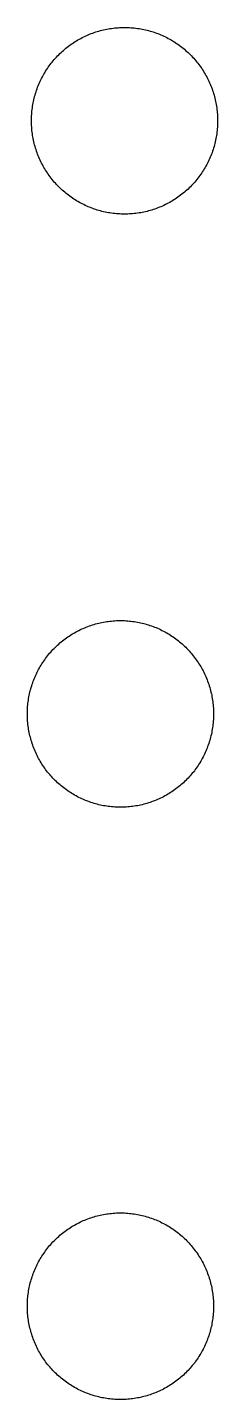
# Model space of a CAD drawing. Extents: x 313 to 538, y -9 to 739.
# Drawn here: x 478.81 to 484.13, y 230.47 to 268.69 of the extents above; entities that cross this region are included whole.
import ezdxf

# ---------------------------------------------------------------- set-up
doc = ezdxf.new("R2010")
doc.units = 0
doc.layers.add('Layer0', color=7, linetype='CONTINUOUS', true_color=0xffffff)

msp = doc.modelspace()

# ---------------------------------------------------------------- linework, layer by layer
at = {"layer": 'Layer0'}
for p, q in [((480.188, 268.318), (480.227, 268.341)), ((480.227, 268.341), (480.267, 268.364)), ((480.267, 268.364), (480.307, 268.385)), ((480.307, 268.385), (480.347, 268.406)), ((480.347, 268.406), (480.388, 268.427)), ((480.388, 268.427), (480.429, 268.446)), ((480.429, 268.446), (480.47, 268.465)), ((480.47, 268.465), (480.512, 268.483)), ((480.512, 268.483), (480.553, 268.501)), ((480.553, 268.501), (480.596, 268.517)), ((480.596, 268.517), (480.638, 268.533)), ((480.638, 268.533), (480.681, 268.548)), ((480.681, 268.548), (480.724, 268.563)), ((480.724, 268.563), (480.767, 268.576)), ((480.767, 268.576), (480.811, 268.589)), ((480.811, 268.589), (480.855, 268.601)), ((480.855, 268.601), (480.898, 268.613)), ((480.898, 268.613), (480.943, 268.623)), ((480.943, 268.623), (480.987, 268.633)), ((480.987, 268.633), (481.031, 268.642)), ((481.031, 268.642), (481.076, 268.65)), ((481.076, 268.65), (481.121, 268.658)), ((481.121, 268.658), (481.166, 268.665)), ((481.166, 268.665), (481.211, 268.67)), ((481.211, 268.67), (481.256, 268.676)), ((481.256, 268.676), (481.301, 268.68)), ((481.301, 268.68), (481.346, 268.683)), ((481.346, 268.683), (481.391, 268.686)), ((481.391, 268.686), (481.437, 268.688)), ((481.437, 268.688), (481.482, 268.689)), ((481.482, 268.689), (481.527, 268.69)), ((481.527, 268.69), (481.573, 268.689)), ((481.573, 268.689), (481.618, 268.688)), ((481.618, 268.688), (481.664, 268.686)), ((481.664, 268.686), (481.709, 268.683)), ((481.709, 268.683), (481.754, 268.68)), ((481.754, 268.68), (481.799, 268.676)), ((481.799, 268.676), (481.844, 268.67)), ((481.844, 268.67), (481.889, 268.665)), ((481.889, 268.665), (481.934, 268.658)), ((481.934, 268.658), (481.979, 268.65)), ((481.979, 268.65), (482.024, 268.642)), ((482.024, 268.642), (482.068, 268.633)), ((482.068, 268.633), (482.112, 268.623)), ((482.112, 268.623), (482.156, 268.613)), ((482.156, 268.613), (482.2, 268.601)), ((482.2, 268.601), (482.244, 268.589)), ((482.244, 268.589), (482.288, 268.576)), ((482.288, 268.576), (482.331, 268.563)), ((482.331, 268.563), (482.374, 268.548)), ((482.374, 268.548), (482.417, 268.533)), ((482.417, 268.533), (482.459, 268.517)), ((482.459, 268.517), (482.501, 268.501)), ((482.501, 268.501), (482.543, 268.483)), ((482.543, 268.483), (482.585, 268.465)), ((482.585, 268.465), (482.626, 268.446)), ((482.626, 268.446), (482.667, 268.427)), ((482.667, 268.427), (482.708, 268.406)), ((482.708, 268.406), (482.748, 268.385)), ((482.748, 268.385), (482.788, 268.364)), ((482.788, 268.364), (482.827, 268.341)), ((482.827, 268.341), (482.867, 268.318)), ((479.689, 267.928), (479.721, 267.96)), ((479.721, 267.96), (479.754, 267.991)), ((479.754, 267.991), (479.788, 268.022)), ((479.788, 268.022), (479.822, 268.052)), ((479.822, 268.052), (479.856, 268.082)), ((479.856, 268.082), (479.891, 268.11)), ((479.891, 268.11), (479.927, 268.139)), ((479.927, 268.139), (479.963, 268.166)), ((479.963, 268.166), (479.999, 268.193)), ((479.999, 268.193), (480.036, 268.22)), ((480.036, 268.22), (480.074, 268.245)), ((480.074, 268.245), (480.111, 268.27)), ((480.111, 268.27), (480.15, 268.295)), ((480.15, 268.295), (480.188, 268.318)), ((482.867, 268.318), (482.905, 268.295)), ((482.905, 268.295), (482.944, 268.27)), ((482.944, 268.27), (482.981, 268.245)), ((482.981, 268.245), (483.019, 268.22)), ((483.019, 268.22), (483.056, 268.193)), ((483.056, 268.193), (483.092, 268.166)), ((483.092, 268.166), (483.128, 268.139)), ((483.128, 268.139), (483.164, 268.11)), ((483.164, 268.11), (483.199, 268.082)), ((483.199, 268.082), (483.233, 268.052)), ((483.233, 268.052), (483.267, 268.022)), ((483.267, 268.022), (483.301, 267.991)), ((483.301, 267.991), (483.334, 267.96)), ((483.334, 267.96), (483.366, 267.928)), ((479.372, 267.544), (479.398, 267.581)), ((479.398, 267.581), (479.424, 267.618)), ((479.424, 267.618), (479.451, 267.655)), ((479.451, 267.655), (479.479, 267.691)), ((479.479, 267.691), (479.507, 267.726)), ((479.507, 267.726), (479.536, 267.761)), ((479.536, 267.761), (479.565, 267.796)), ((479.565, 267.796), (479.595, 267.83)), ((479.595, 267.83), (479.626, 267.863)), ((479.626, 267.863), (479.657, 267.896)), ((479.657, 267.896), (479.689, 267.928)), ((483.366, 267.928), (483.398, 267.896)), ((483.398, 267.896), (483.429, 267.863)), ((483.429, 267.863), (483.46, 267.83)), ((483.46, 267.83), (483.49, 267.796)), ((483.49, 267.796), (483.519, 267.761)), ((483.519, 267.761), (483.548, 267.726)), ((483.548, 267.726), (483.576, 267.691)), ((483.576, 267.691), (483.604, 267.655)), ((483.604, 267.655), (483.631, 267.618)), ((483.631, 267.618), (483.657, 267.581)), ((483.657, 267.581), (483.683, 267.544)), ((479.152, 267.147), (479.171, 267.189)), ((479.171, 267.189), (479.191, 267.23)), ((479.191, 267.23), (479.211, 267.27)), ((479.211, 267.27), (479.232, 267.31)), ((479.232, 267.31), (479.253, 267.35)), ((479.253, 267.35), (479.276, 267.39)), ((479.276, 267.39), (479.299, 267.429)), ((479.299, 267.429), (479.323, 267.468)), ((479.323, 267.468), (479.347, 267.506)), ((479.347, 267.506), (479.372, 267.544)), ((483.683, 267.544), (483.708, 267.506)), ((483.708, 267.506), (483.732, 267.468)), ((483.732, 267.468), (483.756, 267.429)), ((483.756, 267.429), (483.779, 267.39)), ((483.779, 267.39), (483.801, 267.35)), ((483.801, 267.35), (483.823, 267.31)), ((483.823, 267.31), (483.844, 267.27)), ((483.844, 267.27), (483.864, 267.23)), ((483.864, 267.23), (483.884, 267.189)), ((483.884, 267.189), (483.903, 267.147)), ((479.016, 266.763), (479.028, 266.806)), ((479.028, 266.806), (479.041, 266.85)), ((479.041, 266.85), (479.055, 266.893)), ((479.055, 266.893), (479.069, 266.936)), ((479.069, 266.936), (479.084, 266.979)), ((479.084, 266.979), (479.1, 267.022)), ((479.1, 267.022), (479.117, 267.064)), ((479.117, 267.064), (479.134, 267.106)), ((479.134, 267.106), (479.152, 267.147)), ((483.903, 267.147), (483.921, 267.106)), ((483.921, 267.106), (483.938, 267.064)), ((483.938, 267.064), (483.955, 267.022)), ((483.955, 267.022), (483.971, 266.979)), ((483.971, 266.979), (483.986, 266.936)), ((483.986, 266.936), (484, 266.893)), ((484, 266.893), (484.014, 266.85)), ((484.014, 266.85), (484.027, 266.806)), ((484.027, 266.806), (484.039, 266.763)), ((478.947, 266.407), (478.953, 266.452)), ((478.953, 266.452), (478.959, 266.497)), ((478.959, 266.497), (478.967, 266.541)), ((478.967, 266.541), (478.975, 266.586)), ((478.975, 266.586), (478.984, 266.63)), ((478.984, 266.63), (478.994, 266.675)), ((478.994, 266.675), (479.005, 266.719)), ((479.005, 266.719), (479.016, 266.763)), ((484.039, 266.763), (484.05, 266.719)), ((484.05, 266.719), (484.061, 266.675)), ((484.061, 266.675), (484.071, 266.63)), ((484.071, 266.63), (484.08, 266.586)), ((484.08, 266.586), (484.088, 266.541)), ((484.088, 266.541), (484.095, 266.497)), ((484.095, 266.497), (484.102, 266.452)), ((484.102, 266.452), (484.108, 266.407)), ((478.927, 266.09), (478.928, 266.135)), ((478.928, 266.044), (478.927, 266.09)), ((478.928, 266.135), (478.929, 266.181)), ((478.929, 265.999), (478.928, 266.044)), ((478.929, 266.181), (478.931, 266.226)), ((478.931, 266.226), (478.934, 266.271)), ((478.934, 266.271), (478.937, 266.316)), ((478.937, 266.316), (478.942, 266.362)), ((478.942, 266.362), (478.947, 266.407)), ((484.108, 266.407), (484.113, 266.362)), ((484.113, 266.362), (484.118, 266.316)), ((484.118, 266.316), (484.121, 266.271)), ((484.121, 266.271), (484.124, 266.226)), ((484.124, 266.226), (484.126, 266.181)), ((484.126, 266.181), (484.127, 266.135)), ((484.127, 266.044), (484.126, 265.999)), ((484.127, 266.135), (484.127, 266.09)), ((484.127, 266.09), (484.127, 266.044)), ((478.931, 265.954), (478.929, 265.999)), ((478.934, 265.908), (478.931, 265.954)), ((478.937, 265.863), (478.934, 265.908)), ((478.942, 265.818), (478.937, 265.863)), ((478.947, 265.773), (478.942, 265.818)), ((478.953, 265.728), (478.947, 265.773)), ((478.959, 265.683), (478.953, 265.728)), ((478.967, 265.638), (478.959, 265.683)), ((484.095, 265.683), (484.088, 265.638)), ((484.102, 265.728), (484.095, 265.683)), ((484.108, 265.773), (484.102, 265.728)), ((484.113, 265.818), (484.108, 265.773)), ((484.118, 265.863), (484.113, 265.818)), ((484.121, 265.908), (484.118, 265.863)), ((484.124, 265.954), (484.121, 265.908)), ((484.126, 265.999), (484.124, 265.954)), ((478.975, 265.594), (478.967, 265.638)), ((478.984, 265.549), (478.975, 265.594)), ((478.994, 265.505), (478.984, 265.549)), ((479.005, 265.461), (478.994, 265.505)), ((479.016, 265.417), (479.005, 265.461)), ((479.028, 265.373), (479.016, 265.417)), ((479.041, 265.33), (479.028, 265.373)), ((479.055, 265.286), (479.041, 265.33)), ((479.069, 265.243), (479.055, 265.286)), ((484, 265.286), (483.986, 265.243)), ((484.014, 265.33), (484, 265.286)), ((484.027, 265.373), (484.014, 265.33)), ((484.039, 265.417), (484.027, 265.373)), ((484.05, 265.461), (484.039, 265.417)), ((484.061, 265.505), (484.05, 265.461)), ((484.071, 265.549), (484.061, 265.505)), ((484.08, 265.594), (484.071, 265.549)), ((484.088, 265.638), (484.08, 265.594)), ((479.084, 265.201), (479.069, 265.243)), ((479.1, 265.158), (479.084, 265.201)), ((479.117, 265.116), (479.1, 265.158)), ((479.134, 265.074), (479.117, 265.116)), ((479.152, 265.032), (479.134, 265.074)), ((479.171, 264.991), (479.152, 265.032)), ((479.191, 264.95), (479.171, 264.991)), ((479.211, 264.909), (479.191, 264.95)), ((479.232, 264.869), (479.211, 264.909)), ((483.844, 264.909), (483.823, 264.869)), ((483.864, 264.95), (483.844, 264.909)), ((483.884, 264.991), (483.864, 264.95)), ((483.903, 265.032), (483.884, 264.991)), ((483.921, 265.074), (483.903, 265.032)), ((483.938, 265.116), (483.921, 265.074)), ((483.955, 265.158), (483.938, 265.116)), ((483.971, 265.201), (483.955, 265.158)), ((483.986, 265.243), (483.971, 265.201)), ((479.253, 264.829), (479.232, 264.869)), ((479.276, 264.79), (479.253, 264.829)), ((479.299, 264.751), (479.276, 264.79)), ((479.323, 264.712), (479.299, 264.751)), ((479.347, 264.674), (479.323, 264.712)), ((479.372, 264.636), (479.347, 264.674)), ((479.398, 264.599), (479.372, 264.636)), ((479.424, 264.562), (479.398, 264.599)), ((479.451, 264.525), (479.424, 264.562)), ((479.479, 264.489), (479.451, 264.525)), ((483.604, 264.525), (483.576, 264.489)), ((483.631, 264.562), (483.604, 264.525)), ((483.657, 264.599), (483.631, 264.562)), ((483.683, 264.636), (483.657, 264.599)), ((483.708, 264.674), (483.683, 264.636)), ((483.732, 264.712), (483.708, 264.674)), ((483.756, 264.751), (483.732, 264.712)), ((483.779, 264.79), (483.756, 264.751)), ((483.801, 264.829), (483.779, 264.79)), ((483.823, 264.869), (483.801, 264.829)), ((479.507, 264.454), (479.479, 264.489)), ((479.536, 264.419), (479.507, 264.454)), ((479.565, 264.384), (479.536, 264.419)), ((479.595, 264.35), (479.565, 264.384)), ((479.626, 264.317), (479.595, 264.35)), ((479.657, 264.284), (479.626, 264.317)), ((479.689, 264.251), (479.657, 264.284)), ((479.721, 264.22), (479.689, 264.251)), ((479.754, 264.188), (479.721, 264.22)), ((479.788, 264.158), (479.754, 264.188)), ((479.822, 264.128), (479.788, 264.158)), ((479.856, 264.098), (479.822, 264.128)), ((483.233, 264.128), (483.199, 264.098)), ((483.267, 264.158), (483.233, 264.128)), ((483.301, 264.188), (483.267, 264.158)), ((483.334, 264.22), (483.301, 264.188)), ((483.366, 264.251), (483.334, 264.22)), ((483.398, 264.284), (483.366, 264.251)), ((483.429, 264.317), (483.398, 264.284)), ((483.46, 264.35), (483.429, 264.317)), ((483.49, 264.384), (483.46, 264.35)), ((483.519, 264.419), (483.49, 264.384)), ((483.548, 264.454), (483.519, 264.419)), ((483.576, 264.489), (483.548, 264.454)), ((479.891, 264.069), (479.856, 264.098)), ((479.927, 264.041), (479.891, 264.069)), ((479.963, 264.013), (479.927, 264.041)), ((479.999, 263.986), (479.963, 264.013)), ((480.036, 263.96), (479.999, 263.986)), ((480.074, 263.934), (480.036, 263.96)), ((480.111, 263.909), (480.074, 263.934)), ((480.15, 263.885), (480.111, 263.909)), ((480.188, 263.861), (480.15, 263.885)), ((480.227, 263.838), (480.188, 263.861)), ((480.267, 263.816), (480.227, 263.838)), ((480.307, 263.794), (480.267, 263.816)), ((480.347, 263.773), (480.307, 263.794)), ((480.388, 263.753), (480.347, 263.773)), ((480.429, 263.733), (480.388, 263.753)), ((482.667, 263.753), (482.626, 263.733)), ((482.708, 263.773), (482.667, 263.753)), ((482.748, 263.794), (482.708, 263.773)), ((482.788, 263.816), (482.748, 263.794)), ((482.827, 263.838), (482.788, 263.816)), ((482.867, 263.861), (482.827, 263.838)), ((482.905, 263.885), (482.867, 263.861)), ((482.944, 263.909), (482.905, 263.885)), ((482.981, 263.934), (482.944, 263.909)), ((483.019, 263.96), (482.981, 263.934)), ((483.056, 263.986), (483.019, 263.96)), ((483.092, 264.013), (483.056, 263.986)), ((483.128, 264.041), (483.092, 264.013)), ((483.164, 264.069), (483.128, 264.041)), ((483.199, 264.098), (483.164, 264.069)), ((480.47, 263.715), (480.429, 263.733)), ((480.512, 263.697), (480.47, 263.715)), ((480.553, 263.679), (480.512, 263.697)), ((480.596, 263.663), (480.553, 263.679)), ((480.638, 263.647), (480.596, 263.663)), ((480.681, 263.631), (480.638, 263.647)), ((480.724, 263.617), (480.681, 263.631)), ((480.767, 263.603), (480.724, 263.617)), ((480.811, 263.591), (480.767, 263.603)), ((480.855, 263.578), (480.811, 263.591)), ((480.898, 263.567), (480.855, 263.578)), ((480.943, 263.556), (480.898, 263.567)), ((480.987, 263.547), (480.943, 263.556)), ((481.031, 263.538), (480.987, 263.547)), ((481.076, 263.529), (481.031, 263.538)), ((481.121, 263.522), (481.076, 263.529)), ((481.166, 263.515), (481.121, 263.522)), ((481.211, 263.509), (481.166, 263.515)), ((481.256, 263.504), (481.211, 263.509)), ((481.301, 263.5), (481.256, 263.504)), ((481.346, 263.496), (481.301, 263.5)), ((481.391, 263.493), (481.346, 263.496)), ((481.437, 263.491), (481.391, 263.493)), ((481.482, 263.49), (481.437, 263.491)), ((481.527, 263.49), (481.482, 263.49)), ((481.573, 263.49), (481.527, 263.49)), ((481.618, 263.491), (481.573, 263.49)), ((481.664, 263.493), (481.618, 263.491)), ((481.709, 263.496), (481.664, 263.493)), ((481.754, 263.5), (481.709, 263.496)), ((481.799, 263.504), (481.754, 263.5)), ((481.844, 263.509), (481.799, 263.504)), ((481.889, 263.515), (481.844, 263.509)), ((481.934, 263.522), (481.889, 263.515)), ((481.979, 263.529), (481.934, 263.522)), ((482.024, 263.538), (481.979, 263.529)), ((482.068, 263.547), (482.024, 263.538)), ((482.112, 263.556), (482.068, 263.547)), ((482.156, 263.567), (482.112, 263.556)), ((482.2, 263.578), (482.156, 263.567)), ((482.244, 263.591), (482.2, 263.578)), ((482.288, 263.603), (482.244, 263.591)), ((482.331, 263.617), (482.288, 263.603)), ((482.374, 263.631), (482.331, 263.617)), ((482.417, 263.647), (482.374, 263.631)), ((482.459, 263.663), (482.417, 263.647)), ((482.501, 263.679), (482.459, 263.663)), ((482.543, 263.697), (482.501, 263.679)), ((482.585, 263.715), (482.543, 263.697)), ((482.626, 263.733), (482.585, 263.715)), ((480.213, 251.873), (480.253, 251.894)), ((480.253, 251.894), (480.294, 251.914)), ((480.294, 251.914), (480.335, 251.933)), ((480.335, 251.933), (480.376, 251.951)), ((480.376, 251.951), (480.418, 251.969)), ((480.418, 251.969), (480.46, 251.986)), ((480.46, 251.986), (480.503, 252.002)), ((480.503, 252.002), (480.545, 252.018)), ((480.545, 252.018), (480.588, 252.033)), ((480.588, 252.033), (480.631, 252.047)), ((480.631, 252.047), (480.675, 252.06)), ((480.675, 252.06), (480.718, 252.073)), ((480.718, 252.073), (480.762, 252.084)), ((480.762, 252.084), (480.806, 252.095)), ((480.806, 252.095), (480.85, 252.106)), ((480.85, 252.106), (480.895, 252.115)), ((480.895, 252.115), (480.939, 252.124)), ((480.939, 252.124), (480.984, 252.132)), ((480.984, 252.132), (481.029, 252.139)), ((481.029, 252.139), (481.074, 252.145)), ((481.074, 252.145), (481.119, 252.151)), ((481.119, 252.151), (481.164, 252.155)), ((481.164, 252.155), (481.209, 252.159)), ((481.209, 252.159), (481.254, 252.162)), ((481.254, 252.162), (481.3, 252.165)), ((481.3, 252.165), (481.345, 252.166)), ((481.345, 252.166), (481.39, 252.167)), ((481.39, 252.167), (481.436, 252.167)), ((481.436, 252.167), (481.481, 252.166)), ((481.481, 252.166), (481.527, 252.165)), ((481.527, 252.165), (481.572, 252.163)), ((481.572, 252.163), (481.617, 252.159)), ((481.617, 252.159), (481.662, 252.155)), ((481.662, 252.155), (481.707, 252.151)), ((481.707, 252.151), (481.753, 252.145)), ((481.753, 252.145), (481.797, 252.139)), ((481.797, 252.139), (481.842, 252.132)), ((481.842, 252.132), (481.887, 252.124)), ((481.887, 252.124), (481.932, 252.115)), ((481.932, 252.115), (481.976, 252.106)), ((481.976, 252.106), (482.02, 252.096)), ((482.02, 252.096), (482.064, 252.085)), ((482.064, 252.085), (482.108, 252.073)), ((482.108, 252.073), (482.152, 252.06)), ((482.152, 252.06), (482.195, 252.047)), ((482.195, 252.047), (482.238, 252.033)), ((482.238, 252.033), (482.281, 252.018)), ((482.281, 252.018), (482.324, 252.003)), ((482.324, 252.003), (482.366, 251.987)), ((482.366, 251.987), (482.408, 251.97)), ((482.408, 251.97), (482.45, 251.952)), ((482.45, 251.952), (482.491, 251.934)), ((482.491, 251.934), (482.533, 251.914)), ((482.533, 251.914), (482.573, 251.894)), ((482.573, 251.894), (482.614, 251.874)), ((479.657, 251.484), (479.691, 251.514)), ((479.691, 251.514), (479.725, 251.544)), ((479.725, 251.544), (479.759, 251.573)), ((479.759, 251.573), (479.795, 251.602)), ((479.795, 251.602), (479.831, 251.63)), ((479.831, 251.63), (479.867, 251.657)), ((479.867, 251.657), (479.903, 251.684)), ((479.903, 251.684), (479.941, 251.71)), ((479.941, 251.71), (479.978, 251.735)), ((479.978, 251.735), (480.016, 251.76)), ((480.016, 251.76), (480.055, 251.784)), ((480.055, 251.784), (480.094, 251.807)), ((480.094, 251.807), (480.133, 251.83)), ((480.133, 251.83), (480.173, 251.852)), ((480.173, 251.852), (480.213, 251.873)), ((482.614, 251.874), (482.654, 251.853)), ((482.654, 251.853), (482.694, 251.831)), ((482.694, 251.831), (482.733, 251.808)), ((482.733, 251.808), (482.772, 251.785)), ((482.772, 251.785), (482.81, 251.761)), ((482.81, 251.761), (482.848, 251.736)), ((482.848, 251.736), (482.886, 251.71)), ((482.886, 251.71), (482.923, 251.684)), ((482.923, 251.684), (482.96, 251.658)), ((482.96, 251.658), (482.996, 251.63)), ((482.996, 251.63), (483.032, 251.603)), ((483.032, 251.603), (483.067, 251.574)), ((483.067, 251.574), (483.102, 251.545)), ((483.102, 251.545), (483.136, 251.515)), ((483.136, 251.515), (483.17, 251.485)), ((479.323, 251.113), (479.351, 251.15)), ((479.351, 251.15), (479.379, 251.185)), ((479.379, 251.185), (479.407, 251.221)), ((479.407, 251.221), (479.436, 251.255)), ((479.436, 251.255), (479.466, 251.29)), ((479.466, 251.29), (479.496, 251.323)), ((479.496, 251.323), (479.527, 251.357)), ((479.527, 251.357), (479.559, 251.389)), ((479.559, 251.389), (479.591, 251.421)), ((479.591, 251.421), (479.624, 251.453)), ((479.624, 251.453), (479.657, 251.484)), ((483.17, 251.485), (483.203, 251.454)), ((483.203, 251.454), (483.236, 251.422)), ((483.236, 251.422), (483.268, 251.39)), ((483.268, 251.39), (483.299, 251.358)), ((483.299, 251.358), (483.33, 251.324)), ((483.33, 251.324), (483.361, 251.291)), ((483.361, 251.291), (483.39, 251.256)), ((483.39, 251.256), (483.42, 251.222)), ((483.42, 251.222), (483.448, 251.186)), ((483.448, 251.186), (483.476, 251.151)), ((483.476, 251.151), (483.503, 251.114)), ((479.087, 250.727), (479.107, 250.767)), ((479.107, 250.767), (479.129, 250.807)), ((479.129, 250.807), (479.151, 250.847)), ((479.151, 250.847), (479.173, 250.886)), ((479.173, 250.886), (479.197, 250.925)), ((479.197, 250.925), (479.221, 250.964)), ((479.221, 250.964), (479.245, 251.002)), ((479.245, 251.002), (479.271, 251.039)), ((479.271, 251.039), (479.297, 251.077)), ((479.297, 251.077), (479.323, 251.113)), ((483.503, 251.114), (483.53, 251.078)), ((483.53, 251.078), (483.556, 251.041)), ((483.556, 251.041), (483.582, 251.003)), ((483.582, 251.003), (483.606, 250.965)), ((483.606, 250.965), (483.63, 250.926)), ((483.63, 250.926), (483.654, 250.888)), ((483.654, 250.888), (483.676, 250.848)), ((483.676, 250.848), (483.698, 250.809)), ((483.698, 250.809), (483.72, 250.769)), ((483.72, 250.769), (483.74, 250.728)), ((478.934, 250.349), (478.948, 250.392)), ((478.948, 250.392), (478.963, 250.435)), ((478.963, 250.435), (478.978, 250.477)), ((478.978, 250.477), (478.994, 250.52)), ((478.994, 250.52), (479.011, 250.562)), ((479.011, 250.562), (479.029, 250.603)), ((479.029, 250.603), (479.048, 250.645)), ((479.048, 250.645), (479.067, 250.686)), ((479.067, 250.686), (479.087, 250.727)), ((483.74, 250.728), (483.76, 250.687)), ((483.76, 250.687), (483.779, 250.646)), ((483.779, 250.646), (483.798, 250.605)), ((483.798, 250.605), (483.816, 250.563)), ((483.816, 250.563), (483.833, 250.521)), ((483.833, 250.521), (483.849, 250.479)), ((483.849, 250.479), (483.864, 250.436)), ((483.864, 250.436), (483.879, 250.393)), ((483.879, 250.393), (483.893, 250.35)), ((478.842, 249.951), (478.849, 249.996)), ((478.849, 249.996), (478.857, 250.04)), ((478.857, 250.04), (478.866, 250.085)), ((478.866, 250.085), (478.875, 250.129)), ((478.875, 250.129), (478.886, 250.174)), ((478.886, 250.174), (478.896, 250.218)), ((478.896, 250.218), (478.908, 250.261)), ((478.908, 250.261), (478.921, 250.305)), ((478.921, 250.305), (478.934, 250.349)), ((483.893, 250.35), (483.907, 250.306)), ((483.907, 250.306), (483.919, 250.263)), ((483.919, 250.263), (483.931, 250.219)), ((483.931, 250.219), (483.942, 250.175)), ((483.942, 250.175), (483.952, 250.131)), ((483.952, 250.131), (483.962, 250.086)), ((483.962, 250.086), (483.97, 250.042)), ((483.97, 250.042), (483.978, 249.997)), ((483.978, 249.997), (483.985, 249.952)), ((478.814, 249.589), (478.815, 249.635)), ((478.815, 249.635), (478.816, 249.68)), ((478.816, 249.68), (478.819, 249.725)), ((478.819, 249.725), (478.822, 249.771)), ((478.822, 249.771), (478.826, 249.816)), ((478.826, 249.816), (478.83, 249.861)), ((478.83, 249.861), (478.836, 249.906)), ((478.836, 249.906), (478.842, 249.951)), ((483.985, 249.952), (483.992, 249.907)), ((483.992, 249.907), (483.997, 249.862)), ((483.997, 249.862), (484.002, 249.817)), ((484.002, 249.817), (484.006, 249.772)), ((484.006, 249.772), (484.009, 249.727)), ((484.009, 249.727), (484.011, 249.681)), ((484.011, 249.681), (484.013, 249.636)), ((484.013, 249.636), (484.014, 249.591)), ((478.814, 249.544), (478.814, 249.589)), ((478.815, 249.499), (478.814, 249.544)), ((478.816, 249.453), (478.815, 249.499)), ((478.819, 249.408), (478.816, 249.453)), ((478.822, 249.363), (478.819, 249.408)), ((478.826, 249.317), (478.822, 249.363)), ((478.831, 249.272), (478.826, 249.317)), ((478.836, 249.227), (478.831, 249.272)), ((478.842, 249.182), (478.836, 249.227)), ((483.992, 249.229), (483.985, 249.184)), ((483.997, 249.274), (483.992, 249.229)), ((484.002, 249.319), (483.997, 249.274)), ((484.006, 249.364), (484.002, 249.319)), ((484.009, 249.409), (484.006, 249.364)), ((484.011, 249.455), (484.009, 249.409)), ((484.013, 249.5), (484.011, 249.455)), ((484.014, 249.545), (484.013, 249.5)), ((484.014, 249.591), (484.014, 249.545)), ((478.85, 249.138), (478.842, 249.182)), ((478.857, 249.093), (478.85, 249.138)), ((478.866, 249.048), (478.857, 249.093)), ((478.876, 249.004), (478.866, 249.048)), ((478.886, 248.96), (478.876, 249.004)), ((478.897, 248.916), (478.886, 248.96)), ((478.909, 248.872), (478.897, 248.916)), ((478.921, 248.828), (478.909, 248.872)), ((478.934, 248.785), (478.921, 248.828)), ((483.907, 248.83), (483.894, 248.786)), ((483.919, 248.873), (483.907, 248.83)), ((483.931, 248.917), (483.919, 248.873)), ((483.942, 248.961), (483.931, 248.917)), ((483.952, 249.005), (483.942, 248.961)), ((483.962, 249.05), (483.952, 249.005)), ((483.97, 249.094), (483.962, 249.05)), ((483.978, 249.139), (483.97, 249.094)), ((483.985, 249.184), (483.978, 249.139)), ((478.948, 248.742), (478.934, 248.785)), ((478.963, 248.699), (478.948, 248.742)), ((478.979, 248.656), (478.963, 248.699)), ((478.995, 248.614), (478.979, 248.656)), ((479.012, 248.572), (478.995, 248.614)), ((479.03, 248.53), (479.012, 248.572)), ((479.048, 248.489), (479.03, 248.53)), ((479.067, 248.447), (479.048, 248.489)), ((479.087, 248.407), (479.067, 248.447)), ((483.761, 248.449), (483.741, 248.408)), ((483.78, 248.49), (483.761, 248.449)), ((483.798, 248.531), (483.78, 248.49)), ((483.816, 248.573), (483.798, 248.531)), ((483.833, 248.615), (483.816, 248.573)), ((483.849, 248.657), (483.833, 248.615)), ((483.865, 248.7), (483.849, 248.657)), ((483.88, 248.743), (483.865, 248.7)), ((483.894, 248.786), (483.88, 248.743)), ((479.108, 248.366), (479.087, 248.407)), ((479.129, 248.326), (479.108, 248.366)), ((479.151, 248.286), (479.129, 248.326)), ((479.174, 248.247), (479.151, 248.286)), ((479.197, 248.208), (479.174, 248.247)), ((479.221, 248.17), (479.197, 248.208)), ((479.246, 248.132), (479.221, 248.17)), ((479.271, 248.094), (479.246, 248.132)), ((479.298, 248.057), (479.271, 248.094)), ((483.557, 248.095), (483.531, 248.058)), ((483.582, 248.133), (483.557, 248.095)), ((483.607, 248.171), (483.582, 248.133)), ((483.631, 248.209), (483.607, 248.171)), ((483.654, 248.248), (483.631, 248.209)), ((483.677, 248.288), (483.654, 248.248)), ((483.699, 248.327), (483.677, 248.288)), ((483.72, 248.367), (483.699, 248.327)), ((483.741, 248.408), (483.72, 248.367)), ((479.324, 248.02), (479.298, 248.057)), ((479.352, 247.984), (479.324, 248.02)), ((479.379, 247.948), (479.352, 247.984)), ((479.408, 247.913), (479.379, 247.948)), ((479.437, 247.878), (479.408, 247.913)), ((479.467, 247.844), (479.437, 247.878)), ((479.497, 247.81), (479.467, 247.844)), ((479.528, 247.777), (479.497, 247.81)), ((479.56, 247.744), (479.528, 247.777)), ((479.592, 247.712), (479.56, 247.744)), ((479.625, 247.681), (479.592, 247.712)), ((483.204, 247.682), (483.171, 247.651)), ((483.237, 247.713), (483.204, 247.682)), ((483.269, 247.745), (483.237, 247.713)), ((483.3, 247.778), (483.269, 247.745)), ((483.331, 247.811), (483.3, 247.778)), ((483.362, 247.845), (483.331, 247.811)), ((483.391, 247.879), (483.362, 247.845)), ((483.421, 247.914), (483.391, 247.879)), ((483.449, 247.949), (483.421, 247.914)), ((483.477, 247.985), (483.449, 247.949)), ((483.504, 248.021), (483.477, 247.985)), ((483.531, 248.058), (483.504, 248.021)), ((479.658, 247.65), (479.625, 247.681)), ((479.692, 247.62), (479.658, 247.65)), ((479.726, 247.59), (479.692, 247.62)), ((479.761, 247.561), (479.726, 247.59)), ((479.796, 247.532), (479.761, 247.561)), ((479.832, 247.504), (479.796, 247.532)), ((479.868, 247.477), (479.832, 247.504)), ((479.905, 247.45), (479.868, 247.477)), ((479.942, 247.424), (479.905, 247.45)), ((479.979, 247.399), (479.942, 247.424)), ((480.017, 247.374), (479.979, 247.399)), ((480.056, 247.35), (480.017, 247.374)), ((480.095, 247.327), (480.056, 247.35)), ((480.134, 247.304), (480.095, 247.327)), ((480.174, 247.282), (480.134, 247.304)), ((482.695, 247.305), (482.655, 247.283)), ((482.734, 247.327), (482.695, 247.305)), ((482.773, 247.351), (482.734, 247.327)), ((482.811, 247.375), (482.773, 247.351)), ((482.849, 247.4), (482.811, 247.375)), ((482.887, 247.425), (482.849, 247.4)), ((482.924, 247.451), (482.887, 247.425)), ((482.961, 247.478), (482.924, 247.451)), ((482.997, 247.505), (482.961, 247.478)), ((483.033, 247.533), (482.997, 247.505)), ((483.068, 247.562), (483.033, 247.533)), ((483.103, 247.591), (483.068, 247.562)), ((483.137, 247.621), (483.103, 247.591)), ((483.171, 247.651), (483.137, 247.621)), ((480.214, 247.261), (480.174, 247.282)), ((480.254, 247.24), (480.214, 247.261)), ((480.295, 247.22), (480.254, 247.24)), ((480.336, 247.201), (480.295, 247.22)), ((480.378, 247.183), (480.336, 247.201)), ((480.419, 247.165), (480.378, 247.183)), ((480.462, 247.148), (480.419, 247.165)), ((480.504, 247.132), (480.462, 247.148)), ((480.547, 247.116), (480.504, 247.132)), ((480.59, 247.101), (480.547, 247.116)), ((480.633, 247.087), (480.59, 247.101)), ((480.676, 247.074), (480.633, 247.087)), ((480.72, 247.062), (480.676, 247.074)), ((480.764, 247.05), (480.72, 247.062)), ((480.808, 247.039), (480.764, 247.05)), ((480.852, 247.029), (480.808, 247.039)), ((480.896, 247.019), (480.852, 247.029)), ((480.941, 247.011), (480.896, 247.019)), ((480.985, 247.003), (480.941, 247.011)), ((481.03, 246.996), (480.985, 247.003)), ((481.075, 246.989), (481.03, 246.996)), ((481.12, 246.984), (481.075, 246.989)), ((481.165, 246.979), (481.12, 246.984)), ((481.211, 246.975), (481.165, 246.979)), ((481.256, 246.972), (481.211, 246.975)), ((481.301, 246.97), (481.256, 246.972)), ((481.346, 246.968), (481.301, 246.97)), ((481.392, 246.967), (481.346, 246.968)), ((481.437, 246.967), (481.392, 246.967)), ((481.483, 246.968), (481.437, 246.967)), ((481.528, 246.97), (481.483, 246.968)), ((481.573, 246.972), (481.528, 246.97)), ((481.619, 246.975), (481.573, 246.972)), ((481.664, 246.979), (481.619, 246.975)), ((481.709, 246.984), (481.664, 246.979)), ((481.754, 246.99), (481.709, 246.984)), ((481.799, 246.996), (481.754, 246.99)), ((481.844, 247.003), (481.799, 246.996)), ((481.888, 247.011), (481.844, 247.003)), ((481.933, 247.02), (481.888, 247.011)), ((481.977, 247.029), (481.933, 247.02)), ((482.021, 247.039), (481.977, 247.029)), ((482.065, 247.05), (482.021, 247.039)), ((482.109, 247.062), (482.065, 247.05)), ((482.153, 247.075), (482.109, 247.062)), ((482.196, 247.088), (482.153, 247.075)), ((482.239, 247.102), (482.196, 247.088)), ((482.282, 247.117), (482.239, 247.102)), ((482.325, 247.132), (482.282, 247.117)), ((482.367, 247.149), (482.325, 247.132)), ((482.409, 247.166), (482.367, 247.149)), ((482.451, 247.183), (482.409, 247.166)), ((482.493, 247.202), (482.451, 247.183)), ((482.534, 247.221), (482.493, 247.202)), ((482.575, 247.241), (482.534, 247.221)), ((482.615, 247.261), (482.575, 247.241)), ((482.655, 247.283), (482.615, 247.261)), ((480.335, 235.433), (480.376, 235.451)), ((480.376, 235.451), (480.418, 235.469)), ((480.418, 235.469), (480.46, 235.486)), ((480.46, 235.486), (480.503, 235.502)), ((480.503, 235.502), (480.545, 235.518)), ((480.545, 235.518), (480.588, 235.533)), ((480.588, 235.533), (480.631, 235.547)), ((480.631, 235.547), (480.675, 235.56)), ((480.675, 235.56), (480.718, 235.573)), ((480.718, 235.573), (480.762, 235.584)), ((480.762, 235.584), (480.806, 235.595)), ((480.806, 235.595), (480.85, 235.606)), ((480.85, 235.606), (480.895, 235.615)), ((480.895, 235.615), (480.939, 235.624)), ((480.939, 235.624), (480.984, 235.632)), ((480.984, 235.632), (481.029, 235.639)), ((481.029, 235.639), (481.074, 235.645)), ((481.074, 235.645), (481.119, 235.651)), ((481.119, 235.651), (481.164, 235.655)), ((481.164, 235.655), (481.209, 235.659)), ((481.209, 235.659), (481.254, 235.662)), ((481.254, 235.662), (481.3, 235.665)), ((481.3, 235.665), (481.345, 235.666)), ((481.345, 235.666), (481.39, 235.667)), ((481.39, 235.667), (481.436, 235.667)), ((481.436, 235.667), (481.481, 235.666)), ((481.481, 235.666), (481.527, 235.665)), ((481.527, 235.665), (481.572, 235.663)), ((481.572, 235.663), (481.617, 235.659)), ((481.617, 235.659), (481.662, 235.655)), ((481.662, 235.655), (481.707, 235.651)), ((481.707, 235.651), (481.753, 235.645)), ((481.753, 235.645), (481.797, 235.639)), ((481.797, 235.639), (481.842, 235.632)), ((481.842, 235.632), (481.887, 235.624)), ((481.887, 235.624), (481.932, 235.615)), ((481.932, 235.615), (481.976, 235.606)), ((481.976, 235.606), (482.02, 235.596)), ((482.02, 235.596), (482.064, 235.585)), ((482.064, 235.585), (482.108, 235.573)), ((482.108, 235.573), (482.152, 235.56)), ((482.152, 235.56), (482.195, 235.547)), ((482.195, 235.547), (482.238, 235.533)), ((482.238, 235.533), (482.281, 235.518)), ((482.281, 235.518), (482.324, 235.503)), ((482.324, 235.503), (482.366, 235.487)), ((482.366, 235.487), (482.408, 235.47)), ((482.408, 235.47), (482.45, 235.452)), ((482.45, 235.452), (482.491, 235.434)), ((479.725, 235.044), (479.759, 235.073)), ((479.759, 235.073), (479.795, 235.102)), ((479.795, 235.102), (479.831, 235.13)), ((479.831, 235.13), (479.867, 235.157)), ((479.867, 235.157), (479.903, 235.184)), ((479.903, 235.184), (479.941, 235.21)), ((479.941, 235.21), (479.978, 235.235)), ((479.978, 235.235), (480.016, 235.26)), ((480.016, 235.26), (480.055, 235.284)), ((480.055, 235.284), (480.094, 235.307)), ((480.094, 235.307), (480.133, 235.33)), ((480.133, 235.33), (480.173, 235.352)), ((480.173, 235.352), (480.213, 235.373)), ((480.213, 235.373), (480.253, 235.394)), ((480.253, 235.394), (480.294, 235.414)), ((480.294, 235.414), (480.335, 235.433)), ((482.491, 235.434), (482.533, 235.414)), ((482.533, 235.414), (482.573, 235.394)), ((482.573, 235.394), (482.614, 235.374)), ((482.614, 235.374), (482.654, 235.353)), ((482.654, 235.353), (482.694, 235.331)), ((482.694, 235.331), (482.733, 235.308)), ((482.733, 235.308), (482.772, 235.285)), ((482.772, 235.285), (482.81, 235.261)), ((482.81, 235.261), (482.848, 235.236)), ((482.848, 235.236), (482.886, 235.21)), ((482.886, 235.21), (482.923, 235.184)), ((482.923, 235.184), (482.96, 235.158)), ((482.96, 235.158), (482.996, 235.13)), ((482.996, 235.13), (483.032, 235.103)), ((483.032, 235.103), (483.067, 235.074)), ((483.067, 235.074), (483.102, 235.045)), ((479.379, 234.685), (479.407, 234.721)), ((479.407, 234.721), (479.436, 234.755)), ((479.436, 234.755), (479.466, 234.79)), ((479.466, 234.79), (479.496, 234.823)), ((479.496, 234.823), (479.527, 234.857)), ((479.527, 234.857), (479.559, 234.889)), ((479.559, 234.889), (479.591, 234.921)), ((479.591, 234.921), (479.624, 234.953)), ((479.624, 234.953), (479.657, 234.984)), ((479.657, 234.984), (479.691, 235.014)), ((479.691, 235.014), (479.725, 235.044)), ((483.102, 235.045), (483.136, 235.015)), ((483.136, 235.015), (483.17, 234.985)), ((483.17, 234.985), (483.203, 234.954)), ((483.203, 234.954), (483.236, 234.922)), ((483.236, 234.922), (483.268, 234.89)), ((483.268, 234.89), (483.299, 234.858)), ((483.299, 234.858), (483.33, 234.824)), ((483.33, 234.824), (483.361, 234.791)), ((483.361, 234.791), (483.39, 234.756)), ((483.39, 234.756), (483.42, 234.722)), ((483.42, 234.722), (483.448, 234.686)), ((483.448, 234.686), (483.476, 234.651)), ((479.107, 234.267), (479.129, 234.307)), ((479.129, 234.307), (479.151, 234.347)), ((479.151, 234.347), (479.173, 234.386)), ((479.173, 234.386), (479.197, 234.425)), ((479.197, 234.425), (479.221, 234.464)), ((479.221, 234.464), (479.245, 234.502)), ((479.245, 234.502), (479.271, 234.539)), ((479.271, 234.539), (479.297, 234.577)), ((479.297, 234.577), (479.323, 234.613)), ((479.323, 234.613), (479.351, 234.65)), ((479.351, 234.65), (479.379, 234.685)), ((483.476, 234.651), (483.503, 234.614)), ((483.503, 234.614), (483.53, 234.578)), ((483.53, 234.578), (483.556, 234.541)), ((483.556, 234.541), (483.582, 234.503)), ((483.582, 234.503), (483.606, 234.465)), ((483.606, 234.465), (483.63, 234.426)), ((483.63, 234.426), (483.654, 234.388)), ((483.654, 234.388), (483.676, 234.348)), ((483.676, 234.348), (483.698, 234.309)), ((483.698, 234.309), (483.72, 234.269)), ((478.948, 233.892), (478.963, 233.935)), ((478.963, 233.935), (478.978, 233.977)), ((478.978, 233.977), (478.994, 234.02)), ((478.994, 234.02), (479.011, 234.062)), ((479.011, 234.062), (479.029, 234.103)), ((479.029, 234.103), (479.048, 234.145)), ((479.048, 234.145), (479.067, 234.186)), ((479.067, 234.186), (479.087, 234.227)), ((479.087, 234.227), (479.107, 234.267)), ((483.72, 234.269), (483.74, 234.228)), ((483.74, 234.228), (483.76, 234.187)), ((483.76, 234.187), (483.779, 234.146)), ((483.779, 234.146), (483.798, 234.105)), ((483.798, 234.105), (483.816, 234.063)), ((483.816, 234.063), (483.833, 234.021)), ((483.833, 234.021), (483.849, 233.979)), ((483.849, 233.979), (483.864, 233.936)), ((483.864, 233.936), (483.879, 233.893)), ((478.849, 233.496), (478.857, 233.54)), ((478.857, 233.54), (478.866, 233.585)), ((478.866, 233.585), (478.875, 233.629)), ((478.875, 233.629), (478.886, 233.674)), ((478.886, 233.674), (478.896, 233.718)), ((478.896, 233.718), (478.908, 233.761)), ((478.908, 233.761), (478.921, 233.805)), ((478.921, 233.805), (478.934, 233.849)), ((478.934, 233.849), (478.948, 233.892)), ((483.879, 233.893), (483.893, 233.85)), ((483.893, 233.85), (483.907, 233.806)), ((483.907, 233.806), (483.919, 233.763)), ((483.919, 233.763), (483.931, 233.719)), ((483.931, 233.719), (483.942, 233.675)), ((483.942, 233.675), (483.952, 233.631)), ((483.952, 233.631), (483.962, 233.586)), ((483.962, 233.586), (483.97, 233.542)), ((483.97, 233.542), (483.978, 233.497)), ((478.815, 233.135), (478.816, 233.18)), ((478.816, 233.18), (478.819, 233.225)), ((478.819, 233.225), (478.822, 233.271)), ((478.822, 233.271), (478.826, 233.316)), ((478.826, 233.316), (478.83, 233.361)), ((478.83, 233.361), (478.836, 233.406)), ((478.836, 233.406), (478.842, 233.451)), ((478.842, 233.451), (478.849, 233.496)), ((483.978, 233.497), (483.985, 233.452)), ((483.985, 233.452), (483.992, 233.407)), ((483.992, 233.407), (483.997, 233.362)), ((483.997, 233.362), (484.002, 233.317)), ((484.002, 233.317), (484.006, 233.272)), ((484.006, 233.272), (484.009, 233.227)), ((484.009, 233.227), (484.011, 233.181)), ((484.011, 233.181), (484.013, 233.136)), ((478.814, 233.089), (478.815, 233.135)), ((478.814, 233.044), (478.814, 233.089)), ((478.815, 232.999), (478.814, 233.044)), ((478.816, 232.953), (478.815, 232.999)), ((478.819, 232.908), (478.816, 232.953)), ((478.822, 232.863), (478.819, 232.908)), ((478.826, 232.817), (478.822, 232.863)), ((478.831, 232.772), (478.826, 232.817)), ((484.002, 232.819), (483.997, 232.774)), ((484.006, 232.864), (484.002, 232.819)), ((484.009, 232.909), (484.006, 232.864)), ((484.011, 232.955), (484.009, 232.909)), ((484.013, 233), (484.011, 232.955)), ((484.013, 233.136), (484.014, 233.091)), ((484.014, 233.045), (484.013, 233)), ((484.014, 233.091), (484.014, 233.045)), ((478.836, 232.727), (478.831, 232.772)), ((478.842, 232.682), (478.836, 232.727)), ((478.85, 232.638), (478.842, 232.682)), ((478.857, 232.593), (478.85, 232.638)), ((478.866, 232.548), (478.857, 232.593)), ((478.876, 232.504), (478.866, 232.548)), ((478.886, 232.46), (478.876, 232.504)), ((478.897, 232.416), (478.886, 232.46)), ((478.909, 232.372), (478.897, 232.416)), ((483.931, 232.417), (483.919, 232.373)), ((483.942, 232.461), (483.931, 232.417)), ((483.952, 232.505), (483.942, 232.461)), ((483.962, 232.55), (483.952, 232.505)), ((483.97, 232.594), (483.962, 232.55)), ((483.978, 232.639), (483.97, 232.594)), ((483.985, 232.684), (483.978, 232.639)), ((483.992, 232.729), (483.985, 232.684)), ((483.997, 232.774), (483.992, 232.729)), ((478.921, 232.328), (478.909, 232.372)), ((478.934, 232.285), (478.921, 232.328)), ((478.948, 232.242), (478.934, 232.285)), ((478.963, 232.199), (478.948, 232.242)), ((478.979, 232.156), (478.963, 232.199)), ((478.995, 232.114), (478.979, 232.156)), ((479.012, 232.072), (478.995, 232.114)), ((479.03, 232.03), (479.012, 232.072)), ((479.048, 231.989), (479.03, 232.03)), ((483.798, 232.031), (483.78, 231.99)), ((483.816, 232.073), (483.798, 232.031)), ((483.833, 232.115), (483.816, 232.073)), ((483.849, 232.157), (483.833, 232.115)), ((483.865, 232.2), (483.849, 232.157)), ((483.88, 232.243), (483.865, 232.2)), ((483.894, 232.286), (483.88, 232.243)), ((483.907, 232.33), (483.894, 232.286)), ((483.919, 232.373), (483.907, 232.33)), ((479.067, 231.947), (479.048, 231.989)), ((479.087, 231.907), (479.067, 231.947)), ((479.108, 231.866), (479.087, 231.907)), ((479.129, 231.826), (479.108, 231.866)), ((479.151, 231.786), (479.129, 231.826)), ((479.174, 231.747), (479.151, 231.786)), ((479.197, 231.708), (479.174, 231.747)), ((479.221, 231.67), (479.197, 231.708)), ((479.246, 231.632), (479.221, 231.67)), ((479.271, 231.594), (479.246, 231.632)), ((483.582, 231.633), (483.557, 231.595)), ((483.607, 231.671), (483.582, 231.633)), ((483.631, 231.709), (483.607, 231.671)), ((483.654, 231.748), (483.631, 231.709)), ((483.677, 231.788), (483.654, 231.748)), ((483.699, 231.827), (483.677, 231.788)), ((483.72, 231.867), (483.699, 231.827)), ((483.741, 231.908), (483.72, 231.867)), ((483.761, 231.949), (483.741, 231.908)), ((483.78, 231.99), (483.761, 231.949)), ((479.298, 231.557), (479.271, 231.594)), ((479.324, 231.52), (479.298, 231.557)), ((479.352, 231.484), (479.324, 231.52)), ((479.379, 231.448), (479.352, 231.484)), ((479.408, 231.413), (479.379, 231.448)), ((479.437, 231.378), (479.408, 231.413)), ((479.467, 231.344), (479.437, 231.378)), ((479.497, 231.31), (479.467, 231.344)), ((479.528, 231.277), (479.497, 231.31)), ((479.56, 231.244), (479.528, 231.277)), ((483.3, 231.278), (483.269, 231.245)), ((483.331, 231.311), (483.3, 231.278)), ((483.362, 231.345), (483.331, 231.311)), ((483.391, 231.379), (483.362, 231.345)), ((483.421, 231.414), (483.391, 231.379)), ((483.449, 231.449), (483.421, 231.414)), ((483.477, 231.485), (483.449, 231.449)), ((483.504, 231.521), (483.477, 231.485)), ((483.531, 231.558), (483.504, 231.521)), ((483.557, 231.595), (483.531, 231.558)), ((479.592, 231.212), (479.56, 231.244)), ((479.625, 231.181), (479.592, 231.212)), ((479.658, 231.15), (479.625, 231.181)), ((479.692, 231.12), (479.658, 231.15)), ((479.726, 231.09), (479.692, 231.12)), ((479.761, 231.061), (479.726, 231.09)), ((479.796, 231.032), (479.761, 231.061)), ((479.832, 231.004), (479.796, 231.032)), ((479.868, 230.977), (479.832, 231.004)), ((479.905, 230.95), (479.868, 230.977)), ((479.942, 230.924), (479.905, 230.95)), ((479.979, 230.899), (479.942, 230.924)), ((480.017, 230.874), (479.979, 230.899)), ((480.056, 230.85), (480.017, 230.874)), ((482.811, 230.875), (482.773, 230.851)), ((482.849, 230.9), (482.811, 230.875)), ((482.887, 230.925), (482.849, 230.9)), ((482.924, 230.951), (482.887, 230.925)), ((482.961, 230.978), (482.924, 230.951)), ((482.997, 231.005), (482.961, 230.978)), ((483.033, 231.033), (482.997, 231.005)), ((483.068, 231.062), (483.033, 231.033)), ((483.103, 231.091), (483.068, 231.062)), ((483.137, 231.121), (483.103, 231.091)), ((483.171, 231.151), (483.137, 231.121)), ((483.204, 231.182), (483.171, 231.151)), ((483.237, 231.213), (483.204, 231.182)), ((483.269, 231.245), (483.237, 231.213)), ((480.095, 230.827), (480.056, 230.85)), ((480.134, 230.804), (480.095, 230.827)), ((480.174, 230.782), (480.134, 230.804)), ((480.214, 230.761), (480.174, 230.782)), ((480.254, 230.74), (480.214, 230.761)), ((480.295, 230.72), (480.254, 230.74)), ((480.336, 230.701), (480.295, 230.72)), ((480.378, 230.683), (480.336, 230.701)), ((480.419, 230.665), (480.378, 230.683)), ((480.462, 230.648), (480.419, 230.665)), ((480.504, 230.632), (480.462, 230.648)), ((480.547, 230.616), (480.504, 230.632)), ((480.59, 230.601), (480.547, 230.616)), ((480.633, 230.587), (480.59, 230.601)), ((480.676, 230.574), (480.633, 230.587)), ((480.72, 230.562), (480.676, 230.574)), ((480.764, 230.55), (480.72, 230.562)), ((480.808, 230.539), (480.764, 230.55)), ((480.852, 230.529), (480.808, 230.539)), ((480.896, 230.519), (480.852, 230.529)), ((480.941, 230.511), (480.896, 230.519)), ((480.985, 230.503), (480.941, 230.511)), ((481.03, 230.496), (480.985, 230.503)), ((481.075, 230.489), (481.03, 230.496)), ((481.12, 230.484), (481.075, 230.489)), ((481.165, 230.479), (481.12, 230.484)), ((481.709, 230.484), (481.664, 230.479)), ((481.754, 230.49), (481.709, 230.484)), ((481.799, 230.496), (481.754, 230.49)), ((481.844, 230.503), (481.799, 230.496)), ((481.888, 230.511), (481.844, 230.503)), ((481.933, 230.52), (481.888, 230.511)), ((481.977, 230.529), (481.933, 230.52)), ((482.021, 230.539), (481.977, 230.529)), ((482.065, 230.55), (482.021, 230.539)), ((482.109, 230.562), (482.065, 230.55)), ((482.153, 230.575), (482.109, 230.562)), ((482.196, 230.588), (482.153, 230.575)), ((482.239, 230.602), (482.196, 230.588)), ((482.282, 230.617), (482.239, 230.602)), ((482.325, 230.632), (482.282, 230.617)), ((482.367, 230.649), (482.325, 230.632)), ((482.409, 230.666), (482.367, 230.649)), ((482.451, 230.683), (482.409, 230.666)), ((482.493, 230.702), (482.451, 230.683)), ((482.534, 230.721), (482.493, 230.702)), ((482.575, 230.741), (482.534, 230.721)), ((482.615, 230.761), (482.575, 230.741)), ((482.655, 230.783), (482.615, 230.761)), ((482.695, 230.805), (482.655, 230.783)), ((482.734, 230.827), (482.695, 230.805)), ((482.773, 230.851), (482.734, 230.827)), ((481.211, 230.475), (481.165, 230.479)), ((481.256, 230.472), (481.211, 230.475)), ((481.301, 230.47), (481.256, 230.472)), ((481.346, 230.468), (481.301, 230.47)), ((481.392, 230.467), (481.346, 230.468)), ((481.437, 230.467), (481.392, 230.467)), ((481.483, 230.468), (481.437, 230.467)), ((481.528, 230.47), (481.483, 230.468)), ((481.573, 230.472), (481.528, 230.47)), ((481.619, 230.475), (481.573, 230.472)), ((481.664, 230.479), (481.619, 230.475))]:
    msp.add_line(p, q, dxfattribs=at)

doc.saveas('drawing.dxf')
